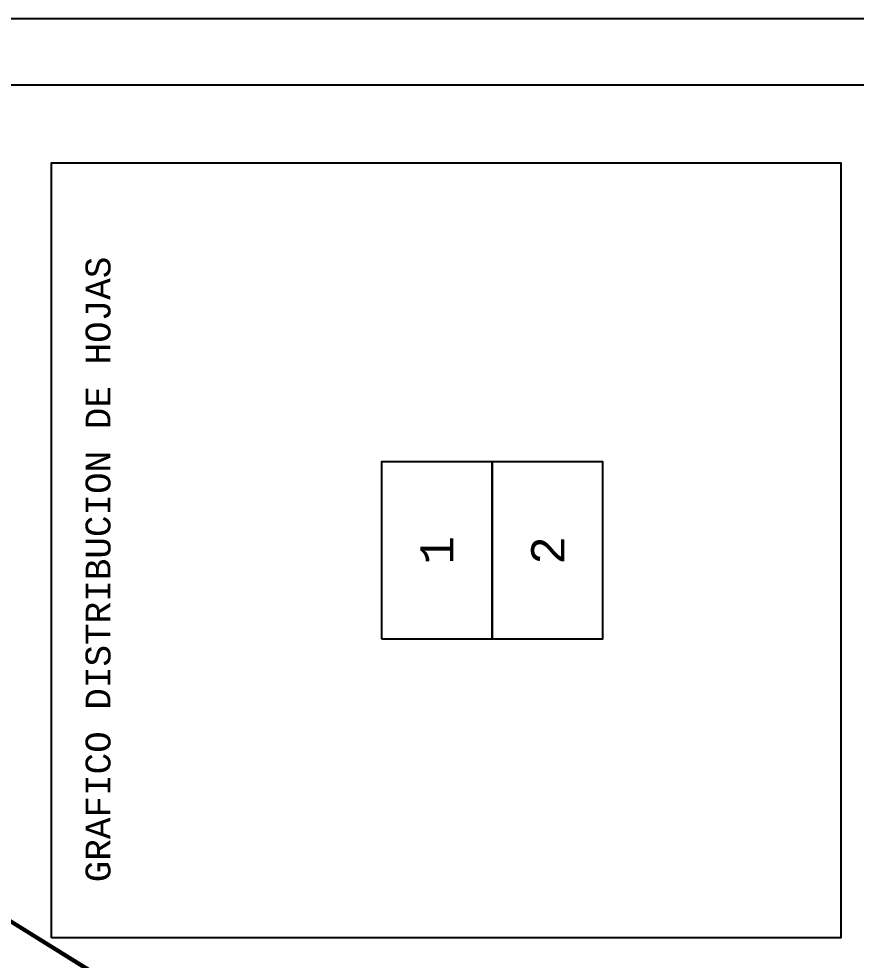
# Model space of a CAD drawing. Extents: x 730354 to 731930, y 4378581 to 4379608.
# Drawn here: x 730486.8 to 730562.4, y 4379522.5 to 4379607.5 of the extents above; entities that cross this region are included whole.
import ezdxf
from ezdxf.enums import TextEntityAlignment as Align

# ---------------------------------------------------------------- set-up
doc = ezdxf.new("R2010")
doc.units = 0
doc.header["$MEASUREMENT"] = 0
doc.layers.get('0').update_dxf_attribs({"linetype": 'CONTINUOUS'})
doc.styles.add('MONOTXT', font='MONOTXT', dxfattribs={"height": 0.2})

msp = doc.modelspace()

# ---------------------------------------------------------------- linework, layer by layer
at = {"color": 7, "linetype": 'CONTINUOUS'}
for points in [[(730489.77, 4379524.54), (730489.77, 4379594.5), (730561.04, 4379594.5), (730561.04, 4379524.54)], [(730519.56, 4379551.52), (730529.56, 4379551.52), (730529.56, 4379567.52), (730519.56, 4379567.52)], [(730529.56, 4379551.52), (730539.56, 4379551.52), (730539.56, 4379567.52), (730529.56, 4379567.52)]]:
    msp.add_lwpolyline(points, close=True, dxfattribs=at)

# ---------------------------------------------------------------- texts
at = {"color": 7, "linetype": 'CONTINUOUS', "style": 'MONOTXT'}
msp.add_text('GRAFICO DISTRIBUCION DE HOJAS', height=2.25, rotation=90, dxfattribs=at).set_placement((730495.1, 4379529.56))
for s, p in [('1', (730524.56, 4379559.52)), ('2', (730534.56, 4379559.51))]:
    msp.add_text(s, height=3, rotation=90, dxfattribs=at).set_placement(p, align=Align.MIDDLE)

# ---------------------------------------------------------------- meshes
at = {"color": 7, "linetype": 'CONTINUOUS'}
mesh = msp.add_polyface(dxfattribs=at)
corners = [(730354.5, 4378581), (730354.5, 4378581), (730354.5, 4378771.962), (730662.5, 4378581), (730354.5, 4378946.493), (730944, 4378581), (730354.5, 4379607.5), (730944, 4379242.007), (730944, 4379607.5)]
mesh.append_faces([[corners[k] for k in face] for face in [(0, 1, 3, 2), (2, 3, 5, 4), (4, 5, 7, 6), (6, 7, 8, 8)]], dxfattribs={"vtx0": -1, "vtx2": -1, "color": 7})
mesh = msp.add_polyface(dxfattribs=at)
corners = [(730364.5, 4379421), (730364.5, 4379421), (730364.5, 4379595.271), (730645.58, 4379421), (730364.5, 4379601.5), (730645.58, 4379427.229), (730645.58, 4379601.5)]
mesh.append_faces([[corners[k] for k in face] for face in [(0, 1, 3, 2), (2, 3, 5, 4), (4, 5, 6, 6)]], dxfattribs={"vtx0": -1, "vtx2": -1, "color": 7})

doc.saveas('drawing.dxf')
